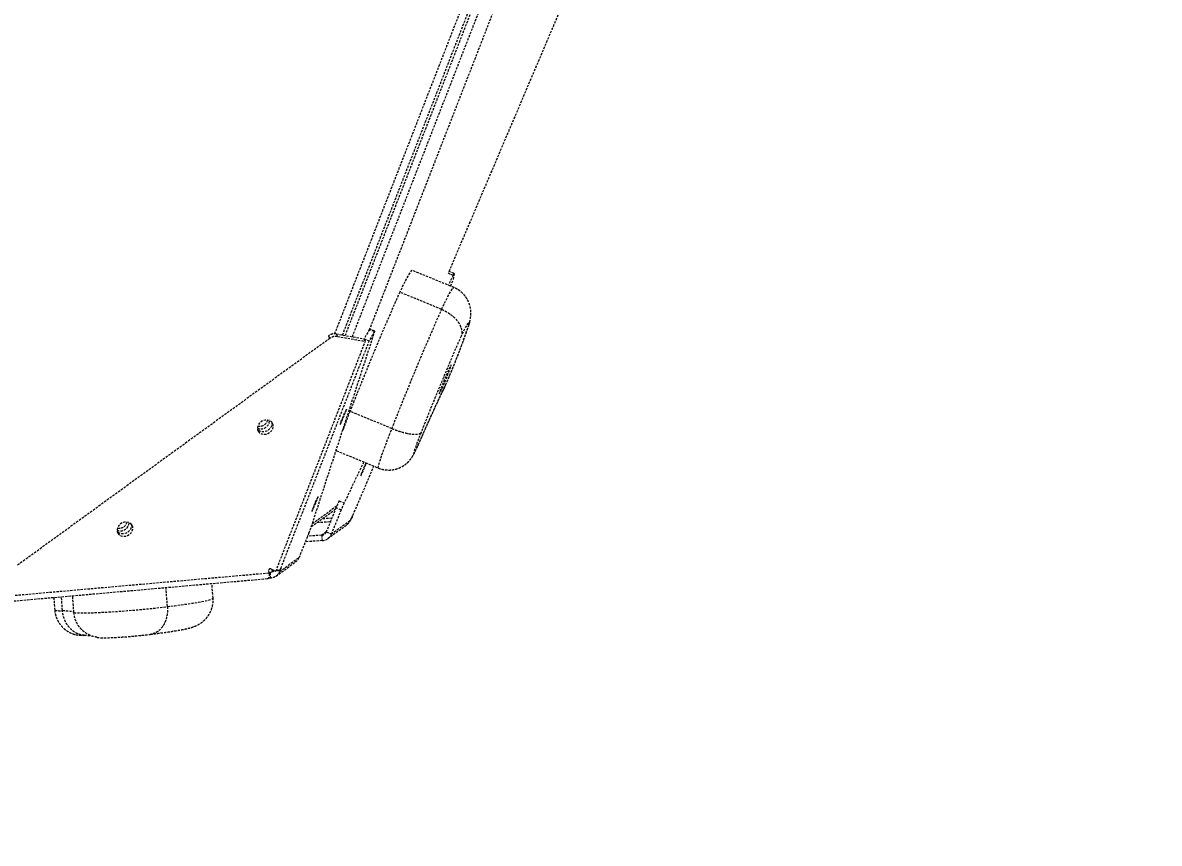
# Model space of a CAD drawing. Header units: millimetres. Extents: x -6061 to 5100, y -3651 to 3328.
# Drawn here: x -1958 to -1332, y -1106 to -654 of the extents above; entities that cross this region are included whole.
import ezdxf

# ---------------------------------------------------------------- set-up
doc = ezdxf.new("R2010")
doc.units = ezdxf.units.MM
doc.linetypes.add('HIDDEN', pattern=[1.905, 1.27, -0.635])
for name, color, linetype in [('DIKOM_ОБЪЕКТ', 7, 'Continuous'), ('DIKOM_РАЗМЕР_ЗОНА', 7, 'Continuous'), ('DIKOM_РАЗМЕР_ОБЪЕКТА', 7, 'Continuous')]:
    doc.layers.add(name, color=color, linetype=linetype)
doc.styles.add('style1', font='arialbd.ttf', dxfattribs={"width": 0.8})
doc.dimstyles.new('1-50', dxfattribs={"dimtxt": 300, "dimasz": 200, "dimexe": 100, "dimexo": 0, "dimgap": 100, "dimtad": 1, "dimtxsty": 'style1', "dimcen": 200, "dimclrd": 7, "dimclre": 7, "dimclrt": 7, "dimadec": 1, "dimazin": 2, "dimtfac": 1, "dimtmove": 0, "dimatfit": 2, "dimfxl": 0, "dimlwd": 25, "dimlwe": 18, "dimarcsym": 0})

# ---------------------------------------------------------------- blocks, each defined once
blk = doc.blocks.new('*D0')
at = {"layer": 'Defpoints', "color": 0, "transparency": 16777216}
for p in [(3244.44, 1090.08), (-2954.24, -571.35), (3244.44, -1487.03)]:
    blk.add_point(p, dxfattribs=at)
at = {"layer": 'DIKOM_РАЗМЕР_ОБЪЕКТА', "color": 7, "lineweight": 18, "transparency": 16777216}
for p, q in [((3244.44, 1090.08), (3244.44, -1587.03)), ((-2954.24, -571.35), (-2954.24, -1587.03))]:
    blk.add_line(p, q, dxfattribs=at)
at = {"layer": 'DIKOM_РАЗМЕР_ОБЪЕКТА', "color": 7, "lineweight": 25, "transparency": 16777216}
blk.add_line((-2754.24, -1487.03), (3044.44, -1487.03), dxfattribs=at)
at = {"layer": 'DIKOM_РАЗМЕР_ОБЪЕКТА', "color": 7, "transparency": 16777216}
for points in [[(-2754.24, -1453.69), (-2754.24, -1520.36), (-2954.24, -1487.03)], [(3044.44, -1453.69), (3044.44, -1520.36), (3244.44, -1487.03)]]:
    blk.add_solid(points, dxfattribs=at)
at = {"layer": 'DIKOM_РАЗМЕР_ОБЪЕКТА', "color": 7, "transparency": 16777216, "insert": (279.31, -1118.98), "char_height": 300, "attachment_point": 5, "style": 'style1'}
blk.add_mtext('{\\fArial|b0|i0|c204|p34;\\H1.75x;6200}', dxfattribs=at)
blk = doc.blocks.new('*D1')
at = {"layer": 'Defpoints', "color": 0, "transparency": 16777216}
for p in [(2324.34, 3327.92), (-5419.16, -2822.08), (-1808.64, -2822.08)]:
    blk.add_point(p, dxfattribs=at)
at = {"layer": 'DIKOM_РАЗМЕР_ЗОНА', "color": 7, "lineweight": 18, "transparency": 16777216}
for p, q in [((2324.34, 3327.92), (-5519.16, 3327.92)), ((-1808.64, -2822.08), (-5519.16, -2822.08))]:
    blk.add_line(p, q, dxfattribs=at)
at = {"layer": 'DIKOM_РАЗМЕР_ЗОНА', "color": 7, "lineweight": 25, "transparency": 16777216}
blk.add_line((-5419.16, 3127.92), (-5419.16, -2622.08), dxfattribs=at)
at = {"layer": 'DIKOM_РАЗМЕР_ЗОНА', "color": 7, "transparency": 16777216}
for points in [[(-5452.49, 3127.92), (-5385.83, 3127.92), (-5419.16, 3327.92)], [(-5452.49, -2622.08), (-5385.83, -2622.08), (-5419.16, -2822.08)]]:
    blk.add_solid(points, dxfattribs=at)
at = {"layer": 'DIKOM_РАЗМЕР_ЗОНА', "color": 7, "transparency": 16777216, "insert": (-5787.21, -178.18), "char_height": 300, "attachment_point": 5, "rotation": 90, "style": 'style1'}
blk.add_mtext('{\\fArial|b0|i0|c204|p34;\\H1.75x;6150}', dxfattribs=at)
blk = doc.blocks.new('*D2')
at = {"layer": 'Defpoints', "color": 0, "transparency": 16777216}
for p in [(5097.78, 1174.32), (-4808.91, -571.39), (5097.78, -3550.63)]:
    blk.add_point(p, dxfattribs=at)
at = {"layer": 'DIKOM_РАЗМЕР_ЗОНА', "color": 7, "lineweight": 18, "transparency": 16777216}
for p, q in [((5097.78, 1174.32), (5097.78, -3650.63)), ((-4808.91, -571.39), (-4808.91, -3650.63))]:
    blk.add_line(p, q, dxfattribs=at)
at = {"layer": 'DIKOM_РАЗМЕР_ЗОНА', "color": 7, "lineweight": 25, "transparency": 16777216}
blk.add_line((-4608.91, -3550.63), (4897.78, -3550.63), dxfattribs=at)
at = {"layer": 'DIKOM_РАЗМЕР_ЗОНА', "color": 7, "transparency": 16777216}
for points in [[(-4608.91, -3517.3), (-4608.91, -3583.96), (-4808.91, -3550.63)], [(4897.78, -3517.3), (4897.78, -3583.96), (5097.78, -3550.63)]]:
    blk.add_solid(points, dxfattribs=at)
at = {"layer": 'DIKOM_РАЗМЕР_ЗОНА', "color": 7, "transparency": 16777216, "insert": (864.15, -3182.58), "char_height": 300, "attachment_point": 5, "style": 'style1'}
blk.add_mtext('{\\fArial|b0|i0|c204|p34;\\H1.75x;9900}', dxfattribs=at)
blk = doc.blocks.new('*D3')
at = {"layer": 'Defpoints', "color": 0, "transparency": 16777216}
for p in [(-3174.2, 1527.92), (2804.07, 1527.92), (-2373.39, -1022.08)]:
    blk.add_point(p, dxfattribs=at)
at = {"layer": 'DIKOM_РАЗМЕР_ОБЪЕКТА', "color": 7, "lineweight": 18, "transparency": 16777216}
for p, q in [((2804.07, 1527.92), (-3274.2, 1527.92)), ((-2373.39, -1022.08), (-3274.2, -1022.08))]:
    blk.add_line(p, q, dxfattribs=at)
at = {"layer": 'DIKOM_РАЗМЕР_ОБЪЕКТА', "color": 7, "lineweight": 25, "transparency": 16777216}
blk.add_line((-3174.2, -822.08), (-3174.2, 1327.92), dxfattribs=at)
at = {"layer": 'DIKOM_РАЗМЕР_ОБЪЕКТА', "color": 7, "transparency": 16777216}
for points in [[(-3207.54, 1327.92), (-3140.87, 1327.92), (-3174.2, 1527.92)], [(-3207.54, -822.08), (-3140.87, -822.08), (-3174.2, -1022.08)]]:
    blk.add_solid(points, dxfattribs=at)
at = {"layer": 'DIKOM_РАЗМЕР_ОБЪЕКТА', "color": 7, "transparency": 16777216, "insert": (-3542.25, 166.98), "char_height": 300, "attachment_point": 5, "rotation": 90, "style": 'style1'}
blk.add_mtext('{\\fArial|b0|i0|c204|p34;\\H1.75x;2550}', dxfattribs=at)

msp = doc.modelspace()

# ---------------------------------------------------------------- linework, layer by layer
at = {"layer": 'DIKOM_ОБЪЕКТ', "color": 7, "linetype": 'HIDDEN', "lineweight": 15}
for p, q in [((-1785.85, -825.171), (-1703.585, -613.868)), ((-1781.614, -825.848), (-1699.674, -615.381)), ((-1698.29, -615.671), (-1780.212, -826.092)), ((-1776.198, -826.792), (-1694.326, -616.501)), ((-1687.002, -617.941), (-1766.689, -822.625)), ((-1722.878, -790.796), (-1656.816, -635.475)), ((-1722.869, -790.794), (-1656.809, -635.478)), ((-1720.268, -799.67), (-1743.358, -790.159)), ((-1720.723, -792.966), (-1723.481, -791.831)), ((-1720.723, -792.966), (-1723.326, -798.41)), ((-1720.128, -791.923), (-1722.886, -790.787)), ((-1720.123, -792.036), (-1720.692, -795.444)), ((-1722.158, -798.891), (-1720.692, -795.444)), ((-1727.005, -811.734), (-1750.096, -802.224)), ((-1798.805, -931.528), (-1764.003, -824.421)), ((-1788.583, -827.685), (-1789.321, -826.28)), ((-1785.113, -825.237), (-1784.372, -826.648)), ((-1785.113, -825.237), (-1769.764, -827.915)), ((-1766.801, -822.806), (-1769.699, -827.906)), ((-1764.03, -823.947), (-1766.928, -829.047)), ((-1764.03, -823.947), (-1766.801, -822.806)), ((-1763.835, -823.688), (-1766.606, -822.547)), ((-1788.583, -827.685), (-1961.171, -953.087)), ((-1818.331, -956), (-1769.022, -829.325)), ((-1766.928, -829.047), (-1816.237, -955.722)), ((-1784.372, -826.648), (-1769.022, -829.325)), ((-1769.022, -829.325), (-1769.764, -827.915)), ((-1769.699, -827.906), (-1769.729, -827.982)), ((-1769.699, -827.906), (-1766.928, -829.047)), ((-1754.374, -877.403), (-1777.464, -867.892)), ((-1784.96, -889.608), (-1761.87, -899.118)), ((-1769.903, -895.81), (-1780.691, -918.367)), ((-1776.597, -926.912), (-1764.344, -898.099)), ((-1798.219, -929.725), (-1784.627, -919.85)), ((-1783.462, -917.226), (-1780.691, -918.367)), ((-1798.769, -931.417), (-1785.388, -921.695)), ((-1785.133, -921.07), (-1790.53, -934.311)), ((-1782.362, -922.211), (-1787.759, -935.452)), ((-1782.362, -922.211), (-1785.133, -921.07)), ((-1777.115, -927.716), (-1776.543, -926.272)), ((-1776.179, -925.512), (-1776.597, -926.912)), ((-1776.21, -925.499), (-1776.179, -925.512)), ((-1795.572, -929.094), (-1788.233, -928.674)), ((-1787.483, -926.835), (-1792.888, -927.144)), ((-1789.773, -938.023), (-1779.106, -930.27)), ((-1787.759, -935.452), (-1777.115, -927.716)), ((-1776.769, -926.842), (-1776.597, -926.912)), ((-1800.178, -935.155), (-1805.574, -948.395)), ((-1792.843, -939.146), (-1802.08, -939.821)), ((-1793.072, -936.158), (-1800.817, -936.724)), ((-1790.53, -934.31), (-1793.072, -936.158)), ((-1793.072, -936.158), (-1792.843, -939.146)), ((-1790.53, -934.311), (-1787.759, -935.452)), ((-1818.251, -958.719), (-1807.588, -950.966)), ((-1816.214, -956.131), (-1805.574, -948.395)), ((-1963.868, -969.413), (-1821.973, -956.896)), ((-1821.973, -956.896), (-1822.221, -955.533)), ((-1821.526, -956.837), (-1821.979, -956.865)), ((-1819.613, -955.446), (-1821.526, -956.837)), ((-1821.526, -956.837), (-1821.297, -959.825)), ((-1821.174, -954.773), (-1818.331, -956)), ((-1818.083, -955.361), (-1816.214, -956.131)), ((-1817.949, -955.017), (-1816.237, -955.722)), ((-1816.237, -955.722), (-1815.384, -954.004)), ((-1815.595, -954.653), (-1816.214, -956.131)), ((-1815.688, -954.615), (-1815.595, -954.653)), ((-1964.824, -972.569), (-1822.894, -960.049)), ((-1852.947, -970.741), (-1853.56, -962.754)), ((-1821.297, -959.825), (-1822.631, -959.909)), ((-1940.69, -970.44), (-1940.151, -977.466)), ((-1935.881, -977.659), (-1936.463, -970.067)), ((-1929.584, -978.81), (-1930.297, -969.523)), ((-1878.056, -975.49), (-1878.861, -964.986))]:
    msp.add_line(p, q, dxfattribs=at)
at = {"layer": 'DIKOM_ОБЪЕКТ', "color": 7, "linetype": 'HIDDEN', "lineweight": 15, "flags": 128}
for points in [[(-1743.358, -790.159), (-1743.463, -790.161), (-1743.805, -790.434), (-1744.297, -791.077), (-1744.935, -792.086), (-1745.713, -793.451), (-1746.626, -795.162), (-1747.667, -797.206), (-1748.826, -799.566), (-1750.096, -802.224)], [(-1720.123, -792.036), (-1720.116, -791.95), (-1720.134, -791.922), (-1720.176, -791.954), (-1720.242, -792.045), (-1720.331, -792.194), (-1720.442, -792.399), (-1720.573, -792.658), (-1720.723, -792.966)], [(-1727.005, -811.734), (-1725.736, -809.077), (-1724.577, -806.717), (-1723.536, -804.673), (-1722.623, -802.961), (-1721.845, -801.596), (-1721.207, -800.588), (-1720.715, -799.944), (-1720.373, -799.671), (-1720.268, -799.67)], [(-1750.096, -802.224), (-1752.113, -806.783), (-1754.181, -811.51), (-1756.291, -816.384), (-1758.433, -821.38), (-1760.597, -826.476), (-1762.772, -831.647), (-1764.949, -836.869), (-1767.116, -842.118), (-1769.264, -847.368), (-1771.383, -852.595), (-1773.462, -857.775), (-1775.493, -862.882), (-1777.464, -867.892)], [(-1754.374, -877.403), (-1752.403, -872.392), (-1750.372, -867.285), (-1748.293, -862.106), (-1746.174, -856.879), (-1744.026, -851.629), (-1741.859, -846.38), (-1739.682, -841.158), (-1737.507, -835.986), (-1735.343, -830.891), (-1733.201, -825.894), (-1731.091, -821.021), (-1729.022, -816.293), (-1727.005, -811.734)], [(-1712.28, -820.93), (-1712.092, -820.048), (-1712.039, -819.485), (-1712.122, -819.248), (-1712.341, -819.338), (-1712.693, -819.757), (-1713.174, -820.498), (-1713.78, -821.555), (-1714.504, -822.916), (-1715.34, -824.57), (-1716.279, -826.498)], [(-1766.801, -822.806), (-1766.714, -822.661), (-1766.65, -822.574), (-1766.609, -822.546), (-1766.606, -822.547)], [(-1764.003, -824.421), (-1763.922, -824.163), (-1763.865, -823.958), (-1763.831, -823.809), (-1763.823, -823.719), (-1763.838, -823.687), (-1763.879, -823.715), (-1763.943, -823.802), (-1764.03, -823.947)], [(-1716.279, -826.498), (-1718.063, -830.554), (-1719.89, -834.756), (-1721.751, -839.08), (-1723.635, -843.504), (-1725.532, -848.004), (-1727.431, -852.556), (-1729.324, -857.136), (-1731.2, -861.718), (-1733.048, -866.279), (-1734.858, -870.793), (-1736.622, -875.238), (-1738.329, -879.587)], [(-1728.289, -857.853), (-1728.357, -858.229), (-1728.289, -858.281), (-1728.089, -858.007), (-1727.764, -857.418), (-1727.328, -856.539), (-1726.799, -855.406), (-1726.199, -854.064), (-1725.551, -852.569), (-1724.883, -850.982), (-1724.221, -849.368), (-1723.594, -847.793), (-1723.026, -846.322), (-1722.541, -845.014), (-1722.159, -843.924), (-1721.895, -843.095), (-1721.76, -842.563), (-1721.76, -842.348), (-1721.895, -842.459), (-1722.159, -842.893), (-1722.541, -843.63), (-1723.026, -844.642), (-1723.594, -845.886), (-1724.221, -847.311), (-1724.883, -848.86), (-1725.551, -850.469), (-1726.199, -852.072), (-1726.799, -853.603), (-1727.328, -854.999), (-1727.764, -856.205), (-1728.089, -857.169), (-1728.289, -857.853)], [(-1739.849, -886.347), (-1737.842, -881.772), (-1735.88, -877.342), (-1733.969, -873.073), (-1732.117, -868.979), (-1730.329, -865.074), (-1728.613, -861.372), (-1726.973, -857.887), (-1725.416, -854.629)], [(-1725.416, -854.629), (-1725.441, -854.733), (-1725.43, -854.751), (-1725.383, -854.681), (-1725.304, -854.527), (-1725.198, -854.302), (-1725.072, -854.02), (-1724.935, -853.7), (-1724.796, -853.365)], [(-1782.787, -874.96), (-1782.538, -874.501), (-1782.181, -873.753), (-1781.742, -872.776), (-1781.259, -871.65), (-1780.771, -870.466), (-1780.317, -869.32), (-1779.934, -868.304), (-1779.652, -867.502), (-1779.495, -866.977), (-1779.476, -866.773), (-1779.595, -866.906), (-1779.844, -867.365), (-1780.202, -868.114), (-1780.64, -869.09), (-1781.123, -870.216), (-1781.611, -871.4), (-1782.065, -872.547), (-1782.449, -873.562), (-1782.731, -874.364), (-1782.887, -874.889), (-1782.907, -875.093), (-1782.787, -874.96)], [(-1820.589, -873.865), (-1820.567, -873.958), (-1820.512, -875.07), (-1820.808, -876.194), (-1821.432, -877.24), (-1822.333, -878.122), (-1823.438, -878.769), (-1824.657, -879.128), (-1825.892, -879.171), (-1827.043, -878.894), (-1828.016, -878.319), (-1828.454, -877.883)], [(-1827.991, -878.904), (-1827.275, -879.73), (-1826.301, -880.305), (-1825.151, -880.581), (-1823.916, -880.539), (-1822.696, -880.179), (-1821.591, -879.532), (-1820.691, -878.65), (-1820.067, -877.605), (-1819.77, -876.481), (-1819.826, -875.369), (-1820.228, -874.359), (-1820.945, -873.533), (-1821.918, -872.959), (-1823.069, -872.682), (-1824.304, -872.725), (-1825.523, -873.084), (-1826.628, -873.731), (-1827.529, -874.613), (-1828.153, -875.659), (-1828.449, -876.783), (-1828.394, -877.895), (-1827.991, -878.904)], [(-1761.87, -899.118), (-1761.9, -899.095), (-1761.939, -898.793), (-1761.842, -898.163), (-1761.608, -897.215), (-1761.241, -895.96), (-1760.746, -894.413), (-1760.129, -892.593), (-1759.397, -890.523), (-1758.559, -888.229), (-1757.626, -885.737), (-1756.609, -883.081), (-1755.52, -880.291), (-1754.374, -877.403)], [(-1738.329, -879.587), (-1739.167, -881.686), (-1739.945, -883.683), (-1740.641, -885.526), (-1741.237, -887.162), (-1741.716, -888.547), (-1742.064, -889.644), (-1742.274, -890.422), (-1742.338, -890.86), (-1742.255, -890.946), (-1742.027, -890.677), (-1741.661, -890.062), (-1741.167, -889.117), (-1740.557, -887.867), (-1739.849, -886.347)], [(-1785.005, -889.058), (-1785.03, -889.282), (-1784.99, -889.584), (-1784.96, -889.608)], [(-1770.931, -901.58), (-1771.257, -902.477), (-1771.466, -903.119), (-1771.541, -903.455), (-1771.476, -903.457), (-1771.277, -903.125), (-1770.96, -902.486), (-1770.55, -901.592), (-1770.08, -900.516), (-1769.59, -899.343), (-1769.117, -898.171), (-1768.701, -897.092), (-1768.45, -896.408)], [(-1798.385, -922.963), (-1798.136, -922.504), (-1797.778, -921.756), (-1797.34, -920.779), (-1796.857, -919.653), (-1796.369, -918.469), (-1795.915, -917.323), (-1795.531, -916.308), (-1795.25, -915.505), (-1795.093, -914.981), (-1795.073, -914.777), (-1795.193, -914.909), (-1795.442, -915.369), (-1795.8, -916.117), (-1796.238, -917.094), (-1796.72, -918.22), (-1797.209, -919.404), (-1797.663, -920.55), (-1798.047, -921.565), (-1798.328, -922.368), (-1798.485, -922.892), (-1798.504, -923.096), (-1798.385, -922.963)], [(-1905.341, -935.107), (-1904.625, -935.933), (-1903.651, -936.507), (-1902.501, -936.784), (-1901.266, -936.741), (-1900.046, -936.382), (-1898.941, -935.735), (-1898.04, -934.853), (-1897.417, -933.807), (-1897.12, -932.683), (-1897.176, -931.571), (-1897.578, -930.561), (-1898.295, -929.736), (-1899.268, -929.161), (-1900.419, -928.884), (-1901.654, -928.927), (-1902.873, -929.287), (-1903.978, -929.934), (-1904.879, -930.816), (-1905.503, -931.861), (-1905.799, -932.985), (-1905.744, -934.097), (-1905.341, -935.107)], [(-1897.936, -930.081), (-1897.917, -930.161), (-1897.862, -931.273), (-1898.159, -932.397), (-1898.782, -933.442), (-1899.683, -934.324), (-1900.788, -934.971), (-1902.007, -935.331), (-1903.243, -935.374), (-1904.393, -935.097), (-1905.366, -934.522), (-1905.725, -934.177)], [(-1929.584, -978.81), (-1928.915, -978.908), (-1927.901, -978.975), (-1926.557, -979.01), (-1924.896, -979.014), (-1922.942, -978.985), (-1920.716, -978.925), (-1918.248, -978.834), (-1915.568, -978.712), (-1912.707, -978.563), (-1909.703, -978.387), (-1906.591, -978.186), (-1903.41, -977.964), (-1900.2, -977.723), (-1897, -977.465), (-1893.849, -977.194), (-1890.787, -976.914), (-1887.85, -976.627), (-1885.076, -976.338), (-1882.498, -976.05), (-1880.148, -975.766), (-1878.056, -975.49)], [(-1878.056, -975.49), (-1874.124, -974.996), (-1870.481, -974.511), (-1867.145, -974.039), (-1864.131, -973.58), (-1861.453, -973.138), (-1859.123, -972.715), (-1857.154, -972.312), (-1855.554, -971.932), (-1854.33, -971.575), (-1853.489, -971.245), (-1853.034, -970.942), (-1852.947, -970.741)], [(-1935.881, -977.659), (-1934.258, -977.73), (-1932.867, -977.822), (-1931.713, -977.935), (-1930.798, -978.07), (-1930.126, -978.225), (-1929.699, -978.4), (-1929.611, -978.464)]]:
    msp.add_lwpolyline(points, dxfattribs=at)
at = {"layer": 'DIKOM_ОБЪЕКТ', "color": 7, "linetype": 'HIDDEN', "lineweight": 15}
for centre, radius, start, end in [((-1785.979, -830.791), 5.621, 81.140689, 126.528469), ((-2062.069, -704.579), 368.632, 336.195552, 341.601125), ((-1785.237, -832.201), 5.621, 81.140689, 126.528469), ((-1357.016, -1036.662), 453.056, 158.129178, 159.586114), ((-1826.661, -872.736), 4.862, 248.164637, 356.825762), ((-1827.279, -871.528), 4.561, 257.406678, 345.034276), ((-1695.928, -929.804), 80.138, 155.282666, 159.378157), ((-1713.297, -950.03), 77.454, 154.943019, 158.043996), ((-1710.526, -951.171), 77.454, 154.943019, 158.043996), ((-1904.013, -928.935), 4.862, 248.188877, 356.795565), ((-1904.63, -927.727), 4.561, 257.435983, 345.000823), ((-1856.207, -911.873), 60.674, 337.436066, 341.098032), ((-1793.288, -933.187), 2.978, 274.16772, 337.83812), ((-1793.275, -933.206), 5.956, 274.162786, 337.841295), ((-1811.093, -946.147), 5.958, 306.028331, 337.834612), ((-1937.444, -964.923), 12.832, 257.819929, 276.994682)]:
    msp.add_arc(centre, radius, start, end, dxfattribs=at)
for centre, major_axis, ratio, start_param, end_param in [((-1776.485, -926.23), (0.322, 0.806), 0.0443632, 5.8299391, 7.9243342), ((-1821.443, -955.464), (0.673, -0.452), 0.9118459, 1.7725363, 3.8669314), ((-1815.653, -954.696), (0.348, 0.824), 0.0416999, 4.7813993, 6.8757944)]:
    msp.add_ellipse(centre, major_axis=major_axis, ratio=ratio, start_param=start_param, end_param=end_param, dxfattribs=at)
for points, knots in [([(-1711.581, -818.849), (-1711.534, -818.657), (-1711.383, -818.048), (-1711.192, -817.114), (-1711.014, -815.939), (-1710.908, -814.811), (-1710.876, -813.528), (-1710.963, -812.073), (-1711.219, -810.457), (-1711.698, -808.728), (-1712.425, -806.967), (-1713.407, -805.252), (-1714.632, -803.649), (-1716.078, -802.201), (-1717.727, -800.971), (-1719.143, -800.123), (-1720.037, -799.794), (-1720.285, -799.703)], [0, 0, 0, 0, 0.0459255, 0.1455278, 0.208326, 0.2674971, 0.3256936, 0.3854993, 0.4501276, 0.5193672, 0.5916102, 0.6657479, 0.7410995, 0.8172005, 0.8937506, 0.9705656, 1, 1, 1, 1]), ([(-1727.005, -811.734), (-1726.241, -812.077), (-1724.713, -812.763), (-1722.593, -814.077), (-1720.682, -815.561), (-1719.031, -817.19), (-1717.696, -818.918), (-1716.698, -820.703), (-1716.083, -822.494), (-1715.826, -824.466), (-1716.032, -825.778), (-1716.276, -826.49), (-1716.279, -826.498)], [0, 0, 0, 0, 0.1058327, 0.2116568, 0.3174636, 0.4232794, 0.5294705, 0.6356686, 0.7428818, 0.8500963, 0.9982856, 1, 1, 1, 1]), ([(-1724.821, -853.467), (-1724.661, -853.095), (-1724.11, -851.805), (-1723.156, -849.544), (-1721.967, -846.69), (-1720.789, -843.82), (-1719.634, -840.967), (-1718.512, -838.157), (-1717.436, -835.416), (-1716.415, -832.77), (-1715.457, -830.241), (-1714.571, -827.849), (-1713.763, -825.608), (-1713.036, -823.523), (-1712.391, -821.583), (-1711.962, -820.221), (-1711.752, -819.483), (-1711.705, -819.317)], [0, 0, 0, 0, 0.0290211, 0.1004048, 0.1717177, 0.2429827, 0.3142596, 0.3855865, 0.4570282, 0.5286618, 0.6005935, 0.6729807, 0.7460663, 0.820294, 0.8965206, 0.9767598, 1, 1, 1, 1]), ([(-1711.65, -818.829), (-1711.812, -819.521), (-1711.979, -820.236), (-1712.27, -820.908), (-1712.28, -820.93)], [0, 0, 0, 0, 0.966244, 1, 1, 1, 1]), ([(-1739.993, -886.727), (-1739.888, -886.487), (-1739.126, -884.74), (-1737.732, -881.569), (-1735.835, -877.289), (-1733.992, -873.177), (-1732.209, -869.24), (-1730.495, -865.495), (-1728.853, -861.956), (-1727.322, -858.705), (-1726.36, -856.679), (-1725.903, -855.737), (-1725.898, -855.725)], [0, 0, 0, 0, 0.0197186, 0.1435686, 0.2673337, 0.3909626, 0.5144247, 0.6376762, 0.7606554, 0.8832911, 0.9985384, 1, 1, 1, 1]), ([(-1726.259, -856.483), (-1726.202, -856.388), (-1726.007, -856.061), (-1725.711, -855.476), (-1725.356, -854.726), (-1725.028, -853.973), (-1724.821, -853.469), (-1724.742, -853.277)], [0, 0, 0, 0, 0.09082924, 0.3134052, 0.55918402, 0.83121921, 1, 1, 1, 1]), ([(-1725.416, -854.629), (-1725.42, -854.637), (-1725.571, -855.017), (-1725.747, -855.37), (-1725.919, -855.715)], [0, 0, 0, 0, 0.0209591, 1, 1, 1, 1]), ([(-1724.796, -853.365), (-1724.796, -853.366), (-1724.792, -853.391), (-1724.835, -853.418), (-1724.875, -853.443)], [0, 0, 0, 0, 0.0539989, 1, 1, 1, 1]), ([(-1754.374, -877.403), (-1753.602, -877.708), (-1752.036, -878.329), (-1749.683, -879.1), (-1747.383, -879.734), (-1745.238, -880.195), (-1743.271, -880.48), (-1741.572, -880.579), (-1740.16, -880.494), (-1738.984, -880.201), (-1738.49, -879.841), (-1738.332, -879.591), (-1738.329, -879.587)], [0, 0, 0, 0, 0.105381, 0.2138246, 0.3192147, 0.4276528, 0.5331317, 0.6416676, 0.7474209, 0.8562205, 0.9978475, 1, 1, 1, 1]), ([(-1761.875, -899.104), (-1761.825, -899.129), (-1761.126, -899.476), (-1759.685, -899.859), (-1757.629, -900.23), (-1755.612, -900.284), (-1753.682, -900.089), (-1751.862, -899.667), (-1750.176, -899.054), (-1748.643, -898.285), (-1747.279, -897.4), (-1746.1, -896.447), (-1745.116, -895.485), (-1744.324, -894.57), (-1743.691, -893.728), (-1743.167, -892.946), (-1742.685, -892.15), (-1742.124, -891.142), (-1741.494, -889.912), (-1740.767, -888.41), (-1740.263, -887.313), (-1740.02, -886.786)], [0, 0, 0, 0, 0.0051981, 0.0727414, 0.1375474, 0.1999378, 0.2600867, 0.3180446, 0.3738051, 0.4272597, 0.478194, 0.526173, 0.5704143, 0.6102291, 0.6466519, 0.6830615, 0.7233463, 0.7745885, 0.8579793, 0.9317163, 1, 1, 1, 1]), ([(-1739.849, -886.347), (-1739.852, -886.355), (-1739.9, -886.506), (-1739.994, -886.633), (-1740.083, -886.754)], [0, 0, 0, 0, 0.0532252, 1, 1, 1, 1]), ([(-1779.107, -930.272), (-1778.713, -929.943), (-1777.858, -929.23), (-1777.375, -928.246), (-1777.115, -927.716)], [0, 0, 0, 0, 0.4607156, 1, 1, 1, 1]), ([(-1822.898, -960.012), (-1822.713, -959.974), (-1822.345, -959.9), (-1821.981, -959.26), (-1821.833, -958.299), (-1821.924, -957.387), (-1821.973, -956.896)], [0, 0, 0, 0, 0.2398976, 0.4771213, 0.7180666, 1, 1, 1, 1]), ([(-1819.335, -955.566), (-1819.375, -955.637), (-1819.539, -955.924), (-1820.009, -956.315), (-1820.713, -956.721), (-1821.24, -956.796), (-1821.526, -956.837)], [0, 0, 0, 0, 0.091475, 0.3728898, 0.6586214, 1, 1, 1, 1]), ([(-1816.214, -956.131), (-1816.494, -956.673), (-1817.009, -957.664), (-1818.226, -958.771), (-1819.638, -959.571), (-1820.716, -959.736), (-1821.297, -959.825)], [0, 0, 0, 0, 0.2731824, 0.50000401, 0.73040457, 1, 1, 1, 1]), ([(-1887.491, -990.769), (-1887.006, -990.71), (-1885.358, -990.51), (-1882.701, -990.171), (-1879.606, -989.755), (-1876.731, -989.343), (-1874.07, -988.931), (-1871.608, -988.516), (-1869.303, -988.083), (-1867.15, -987.617), (-1865.332, -987.144), (-1863.803, -986.648), (-1862.601, -986.175), (-1861.519, -985.673), (-1860.378, -985.044), (-1859.176, -984.247), (-1857.933, -983.24), (-1856.699, -982), (-1855.543, -980.525), (-1854.536, -978.841), (-1853.734, -976.99), (-1853.183, -975.017), (-1852.872, -972.919), (-1852.924, -971.489), (-1852.951, -970.748)], [0, 0, 0, 0, 0.0282664, 0.0959777, 0.1640063, 0.2326136, 0.3020925, 0.3729848, 0.4463885, 0.5250127, 0.6043631, 0.6539764, 0.6855546, 0.7138595, 0.7402427, 0.7662599, 0.7926301, 0.8201118, 0.8486658, 0.8779423, 0.9076496, 0.9376046, 0.9676935, 1, 1, 1, 1]), ([(-1878.056, -975.49), (-1878.022, -976.318), (-1877.954, -977.996), (-1878.253, -980.445), (-1878.845, -982.785), (-1879.731, -984.911), (-1880.897, -986.797), (-1882.291, -988.366), (-1883.905, -989.577), (-1885.567, -990.424), (-1886.748, -990.583), (-1887.283, -990.656)], [0, 0, 0, 0, 0.1113227, 0.2258677, 0.3371884, 0.4517301, 0.563155, 0.6777978, 0.7895046, 0.904431, 1, 1, 1, 1]), ([(-1940.143, -977.466), (-1940.143, -977.502), (-1940.139, -978.264), (-1939.837, -979.705), (-1939.249, -981.709), (-1938.393, -983.535), (-1937.355, -985.172), (-1936.162, -986.607), (-1934.858, -987.838), (-1933.481, -988.861), (-1932.071, -989.684), (-1930.663, -990.316), (-1929.298, -990.773), (-1928.013, -991.075), (-1926.851, -991.248), (-1925.848, -991.325), (-1924.967, -991.342), (-1924.263, -991.33), (-1923.784, -991.303), (-1923.586, -991.292)], [0, 0, 0, 0, 0.0045855, 0.094587, 0.1809164, 0.2639911, 0.3440223, 0.4211074, 0.4951938, 0.5661658, 0.6337788, 0.697703, 0.7574549, 0.8123963, 0.8616099, 0.9036288, 0.9383451, 0.9746094, 1, 1, 1, 1]), ([(-1923.873, -991.279), (-1923.894, -991.28), (-1924.34, -991.303), (-1925.529, -991.122), (-1927.294, -990.619), (-1929.176, -989.653), (-1930.938, -988.315), (-1932.494, -986.659), (-1933.822, -984.699), (-1934.846, -982.522), (-1935.585, -980.151), (-1935.781, -978.498), (-1935.881, -977.659)], [0, 0, 0, 0, 0.004554, 0.0946101, 0.2071297, 0.3229439, 0.434496, 0.5492201, 0.6603108, 0.7745906, 0.8856762, 1, 1, 1, 1]), ([(-1916.867, -992.431), (-1917.674, -992.272), (-1919.32, -991.949), (-1921.633, -990.953), (-1923.78, -989.599), (-1925.646, -987.914), (-1927.22, -985.925), (-1928.417, -983.719), (-1929.266, -981.322), (-1929.477, -979.655), (-1929.584, -978.81)], [0, 0, 0, 0, 0.1227106, 0.2501587, 0.3735195, 0.5004151, 0.623532, 0.7501938, 0.8733112, 1, 1, 1, 1]), ([(-1923.873, -991.284), (-1923.642, -991.29), (-1922.766, -991.311), (-1921.567, -991.359), (-1920.632, -991.408), (-1920.323, -991.431), (-1920.318, -991.431)], [0, 0, 0, 0, 0.1597158, 0.6055798, 0.9932003, 1, 1, 1, 1]), ([(-1916.866, -992.427), (-1916.691, -992.453), (-1916.18, -992.53), (-1915.397, -992.596), (-1914.363, -992.653), (-1913.131, -992.675), (-1911.617, -992.663), (-1909.858, -992.615), (-1907.944, -992.538), (-1905.874, -992.433), (-1903.734, -992.305), (-1901.541, -992.157), (-1899.326, -991.992), (-1897.125, -991.812), (-1894.976, -991.62), (-1892.914, -991.419), (-1890.966, -991.212), (-1889.154, -990.998), (-1887.958, -990.841), (-1887.356, -990.752), (-1887.269, -990.739)], [0, 0, 0, 0, 0.0181362, 0.0530271, 0.0947922, 0.1557625, 0.2244902, 0.2887366, 0.356242, 0.4206711, 0.483718, 0.5460859, 0.6081544, 0.6701647, 0.7322774, 0.7947092, 0.8577857, 0.9220617, 0.9886907, 1, 1, 1, 1])]:
    msp.add_open_spline(points, degree=3, knots=knots, dxfattribs=at)

# ---------------------------------------------------------------- dimensions: what is measured, and where the dimension line sits
at = {"layer": 'DIKOM_РАЗМЕР_ЗОНА'}
dim = msp.add_linear_dim(base=(-5419.159, -2822.077), p1=(2324.34, 3327.923), p2=(-1808.638, -2822.077), angle=90, text='{\\fArial|b0|i0|c204|p34;\\H1.75x;<>}', dimstyle='1-50', dxfattribs=at)
dim.commit()
dim.dimension.update_dxf_attribs({"geometry": '*D1', "text_midpoint": (-5419.159, -178.183), "dimtype": 160})
dim = msp.add_linear_dim(base=(5097.777, -3550.63), p1=(-4808.913, -571.389), p2=(5097.777, 1174.316), text='{\\fArial|b0|i0|c204|p34;\\H1.75x;9900}', dimstyle='1-50', dxfattribs=at)
dim.commit()
dim.dimension.update_dxf_attribs({"geometry": '*D2', "text_midpoint": (864.153, -3550.63), "dimtype": 160})
at = {"layer": 'DIKOM_РАЗМЕР_ОБЪЕКТА'}
dim = msp.add_linear_dim(base=(-3174.204, 1527.923), p1=(-2373.391, -1022.077), p2=(2804.073, 1527.923), angle=90, text='{\\fArial|b0|i0|c204|p34;\\H1.75x;<>}', dimstyle='1-50', dxfattribs=at)
dim.commit()
dim.dimension.update_dxf_attribs({"geometry": '*D3', "text_midpoint": (-3174.204, 166.976), "dimtype": 160})
dim = msp.add_linear_dim(base=(3244.443, -1487.027), p1=(-2954.235, -571.349), p2=(3244.443, 1090.082), text='{\\fArial|b0|i0|c204|p34;\\H1.75x;6200}', dimstyle='1-50', dxfattribs=at)
dim.commit()
dim.dimension.update_dxf_attribs({"geometry": '*D0', "text_midpoint": (279.308, -1487.027), "dimtype": 160})

doc.saveas('drawing.dxf')
